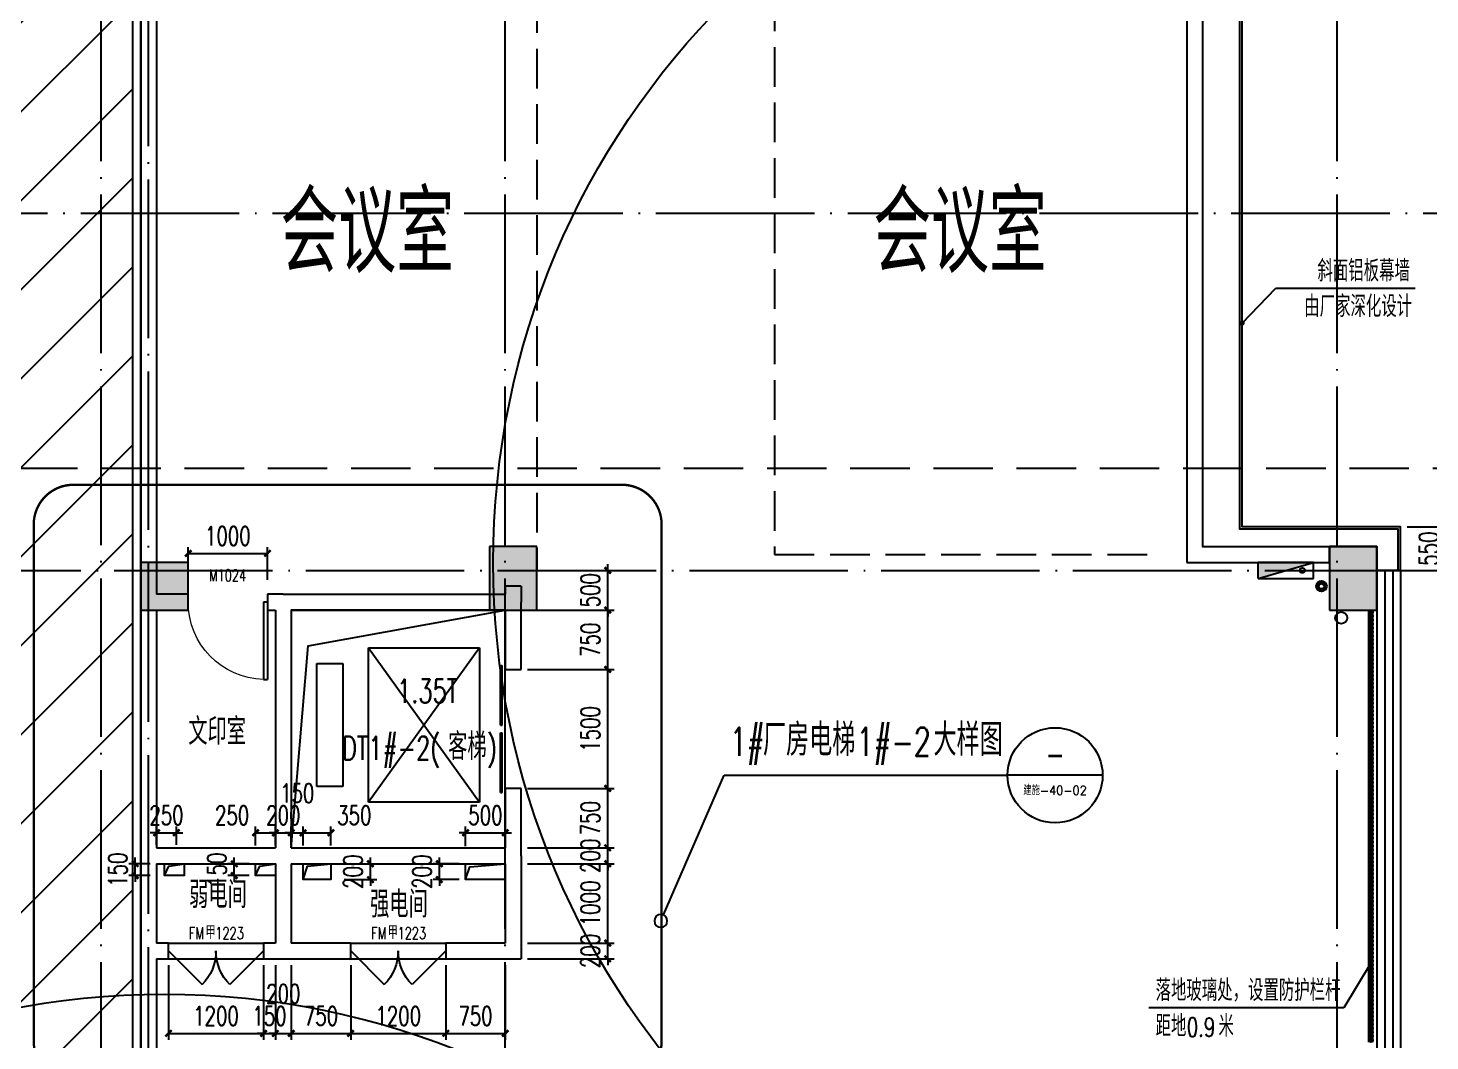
# Model space of a CAD drawing. Extents: x -1313754 to 847533, y 489853 to 941203.
# Drawn here: x -85376 to -67684, y 768285 to 781061 of the extents above; entities that cross this region are included whole.
import ezdxf
from ezdxf.enums import TextEntityAlignment as Align

# ---------------------------------------------------------------- set-up
doc = ezdxf.new("R2010")
doc.units = 0
doc.header["$LTSCALE"] = 1000
doc.header["$MEASUREMENT"] = 0
doc.linetypes.add('DASH', pattern=[0.35, 0.25, -0.1])
doc.linetypes.add('DOTE', pattern=[2.42, 2, -0.2, 0.02, -0.2])
doc.layers.get('Defpoints').update_dxf_attribs({"color": 210})
for name, color, linetype in [('A-AXIS-DOTE', 14, 'DOTE'), ('A-AXIS-DP', 126, 'Continuous'), ('A-AXIS-SYMB', 3, 'Continuous'), ('A-CURTAIN', 134, 'Continuous'), ('A-DRAIN', 142, 'Continuous'), ('A-HATCH-2', 251, 'Continuous'), ('A-HRAIL', 173, 'Continuous'), ('A-LIN-V', 9, 'Continuous'), ('A-STAIR', 150, 'Continuous'), ('A-TEXT', 61, 'Continuous'), ('A-WINDOW', 140, 'Continuous'), ('A-防火门窗', 1, 'Continuous'), ('AS-COLN', 6, 'Continuous'), ('AS-WALL', 40, 'Continuous'), ('AS-结构边线层', 200, 'Continuous'), ('CURTWALL', 4, 'Continuous'), ('DIM_ELEV', 3, 'Continuous'), ('DIM_SYMB', 3, 'Continuous'), ('PUB_HATCH', 8, 'Continuous'), ('PUB_TEXT', 7, 'Continuous'), ('SB_ZF消火栓', 10, 'Continuous'), ('WINDOW', 4, 'Continuous'), ('建-门窗编号', 7, 'Continuous')]:
    doc.layers.add(name, color=color, linetype=linetype)
doc.layers.add('A-加建区域', color=47, linetype='Continuous', plot=False)
doc.layers.add('LG-ZF消防', color=1, linetype='Continuous', lineweight=60)
doc.styles.add('_TCH_DIM', font='SIMPLEX', dxfattribs={"bigfont": 'GBCBIG'})
doc.styles.add('_TCH_DIM_T3', font='SIMPLEX', dxfattribs={"width": 0.705882, "bigfont": 'GBCBIG'})
doc.styles.add('A-STANDARD', font='SIMPLEX', dxfattribs={"bigfont": 'GBCBIG'})
doc.styles.add('A-WIN-LABEL', font='SIMPLEX', dxfattribs={"bigfont": 'GBCBIG'})
doc.styles.get("Standard").update_dxf_attribs({"font": 'gbenor.shx', "bigfont": 'gbcbig.shx'})
doc.dimstyles.new('_TCH_ARCH&&80', dxfattribs={"dimtxt": 238, "dimasz": 80, "dimexe": 80, "dimexo": 80, "dimgap": 101, "dimtad": 1, "dimdec": 0, "dimzin": 0, "dimdsep": 46, "dimtxsty": '_TCH_DIM_T3', "dimblk": 'ARCHTICK', "dimcen": 0.09, "dimclrt": 7, "dimazin": 2, "dimtfac": 1, "dimtdec": 0, "dimtix": 1, "dimtmove": 2, "dimatfit": 3, "dimfxl": 0, "dimtolj": 1, "dimtzin": 0, "dimarcsym": 0})

# ---------------------------------------------------------------- blocks, each defined once
blk = doc.blocks.new('dote')
at = {"layer": 'A-AXIS-DOTE'}
for p, q in [((141382.2, -69000), (141382.2, 36662.3)), ((151882.2, -69000), (151882.2, 36662.3)), ((136282.2, -69000), (136282.2, 36606.4)), ((136882.2, -68810), (136882.2, 36400)), ((167065, -26100), (130992.2, -26100)), ((134026.4, -30600), (158590, -30600))]:
    blk.add_line(p, q, dxfattribs=at)
at = {"layer": 'DIM_SYMB', "linetype": 'DASH', "ltscale": 3}
blk.add_lwpolyline([(85886.4, -29308.6), (162136.4, -29308.6)], dxfattribs=at)
blk = doc.blocks.new('43243')
at = {"layer": 'AS-结构边线层'}
for points in [[(-70554, 782920), (-70554, 774520), (-68354, 774520), (-68354, 741420), (-80454, 741420), (-80454, 741720), (-80554, 741720), (-80554, 741920), (-82854, 741920), (-82854, 741720), (-83154, 741720), (-83154, 741420), (-83954, 741420), (-83954, 741420), (-83954, 832020)], [(-82054, 770720), (-81840, 773270), (-79354, 773720)], [(-83654, 770370), (-83600, 770490), (-83404, 770520)], [(-82504, 770370), (-82450, 770490), (-82254, 770520)], [(-81904, 770320), (-81850, 770490), (-81554, 770520)], [(-79854, 770320), (-79800, 770480), (-79354, 770520)]]:
    blk.add_lwpolyline(points, dxfattribs=at)
for points in [[(-82054, 770720), (-79354, 770720), (-79354, 773720), (-82054, 773720)], [(-83654, 770520), (-83404, 770520), (-83404, 770370), (-83654, 770370)], [(-82504, 770520), (-82254, 770520), (-82254, 770370), (-82504, 770370)], [(-81904, 770520), (-81554, 770520), (-81554, 770320), (-81904, 770320)], [(-79854, 770520), (-79354, 770520), (-79354, 770320), (-79854, 770320)]]:
    blk.add_lwpolyline(points, close=True, dxfattribs=at)
blk = doc.blocks.new('3132')
at = {"layer": 'A-AXIS-SYMB'}
for p, q in [((-77358, 769874), (-76591, 771636)), ((-76591, 771636), (-73015, 771636)), ((-71815, 771636), (-73015, 771636))]:
    blk.add_line(p, q, dxfattribs=at)
blk.add_lwpolyline([(-77309, 769800, 1), (-77471, 769800, 1)], format="xyb", close=True, dxfattribs=at)
blk.add_circle((-72415, 771636), 600, dxfattribs=at)
at = {"layer": 'DIM_ELEV', "linetype": 'DASH', "const_width": 30}
blk.add_lwpolyline([(-84804, 775300), (-77880, 775300, -0.414214), (-77380, 774800), (-77380, 768280, -0.414214), (-77880, 767780), (-84804, 767780, -0.414214), (-85304, 768280), (-85304, 774800, -0.414214)], format="xyb", close=True, dxfattribs=at)
at = {"layer": 'PUB_TEXT', "style": '_TCH_DIM', "width": 0.705882}
for s, p in [('1#', (-76522, 771881)), ('1#-2', (-74922, 771881))]:
    blk.add_text(s, height=357, dxfattribs=at).set_placement(p)
at = {"layer": 'PUB_TEXT', "style": '_TCH_DIM'}
for s, p in [('厂房电梯', (-76102, 771881)), ('大样图', (-73950, 771881))]:
    blk.add_text(s, height=405.1, dxfattribs=at).set_placement(p)
for s, height, width, p, p2 in [('-', 365, 0.777778, (-72537, 771724), (-72294, 771724)), ('建施-40-02', 114.3, 0.947735, (-72816, 771388), (-72015, 771388))]:
    blk.add_text(s, height=height, dxfattribs=dict(at, width=width)).set_placement(p, p2, align=Align.FIT)
blk = doc.blocks.new('A$C5D961328')
at = {"layer": 'SB_ZF消火栓'}
blk.add_hatch(color=256, dxfattribs=at).paths.add_polyline_path([(0, 40), (700, 40), (700, 240)])
at = {"layer": 'A-LIN-V', "ltscale": 500}
blk.add_circle((350, 40), 10001, dxfattribs=at)
at = {"layer": 'SB_ZF消火栓'}
for p, q in [((700, 240), (0, 240)), ((0, 240), (0, 40)), ((700, 240), (0, 40)), ((700, 240), (700, 40)), ((0, 40), (700, 40))]:
    blk.add_line(p, q, dxfattribs=at)
at = {"layer": 'SB_ZF消火栓', "color": 1}
blk.add_circle((140, 140), 32.5, dxfattribs=at)
blk = doc.blocks.new('43242343')
at = {"layer": 'LG-ZF消防', "linetype": 'Continuous'}
blk.add_circle((-69054, 774020), 50, dxfattribs=at)
blk = doc.blocks.new('234243242332')
at = {"layer": 'LG-ZF消防', "linetype": 'Continuous'}
blk.add_blockref('43242343', (0, 0), dxfattribs=at)
at = {"layer": 'SB_ZF消火栓', "rotation": 180}
blk.add_blockref('A$C5D961328', (-69154, 774360), dxfattribs=at)
at = {"layer": 'SB_ZF消火栓', "xscale": -1, "rotation": 270}
blk.add_blockref('A$C5D961328', (-83694, 758520), dxfattribs=at)
blk = doc.blocks.new('3213121')
at = {"layer": 'A-DRAIN', "color": 3}
blk.add_circle((371196, 773622), 75, dxfattribs=at)
blk = doc.blocks.new('w4324323333')
at = {"layer": 'AS-COLN'}
for p, q in [((-78954, 774520), (-79554, 774520)), ((-79554, 774520), (-79554, 773720)), ((-78954, 773720), (-78954, 774520)), ((-68354, 774520), (-68954, 774520)), ((-68954, 774520), (-68954, 773720)), ((-68354, 773720), (-68354, 774520)), ((-83354, 774320), (-83954, 774320)), ((-83954, 774320), (-83954, 773720)), ((-83354, 773720), (-83354, 774320)), ((-83954, 773720), (-83354, 773720)), ((-79554, 773720), (-78954, 773720)), ((-68954, 773720), (-68354, 773720))]:
    blk.add_line(p, q, dxfattribs=at)
blk = doc.blocks.new('_ArchTick')
at = {"color": 0, "linetype": 'ByBlock', "const_width": 0.4}
blk.add_lwpolyline([(-0.5, -0.5), (0.5, 0.5)], dxfattribs=at)
blk = doc.blocks.new('*D225')
at = {"layer": 'A-AXIS-DP', "color": 0, "lineweight": -2}
for p, q in [((-83754, 770760), (-83754, 770992)), ((-83504, 770760), (-83504, 770992)), ((-83754, 770912), (-83834, 770912)), ((-83754, 770912), (-83504, 770912)), ((-83504, 770912), (-83424, 770912))]:
    blk.add_line(p, q, dxfattribs=at)
at = {"layer": 'Defpoints', "color": 0}
for p in [(-83504, 770912), (-83754, 770680), (-83504, 770680)]:
    blk.add_point(p, dxfattribs=at)
at = {"layer": 'A-AXIS-DP', "color": 0, "lineweight": -2, "xscale": 80, "yscale": 80, "zscale": 80}
blk.add_blockref('_ArchTick', (-83754, 770912), dxfattribs=at)
at = {"layer": 'A-AXIS-DP', "color": 0, "lineweight": -2, "xscale": 80, "yscale": 80, "zscale": 80, "rotation": 180}
blk.add_blockref('_ArchTick', (-83504, 770912), dxfattribs=at)
at = {"layer": 'A-AXIS-DP', "color": 7, "insert": (-83629, 771132), "char_height": 238, "attachment_point": 5, "style": '_TCH_DIM_T3'}
blk.add_mtext('\\A1;250', dxfattribs=at)
blk = doc.blocks.new('*D226')
at = {"layer": 'A-AXIS-DP', "color": 0, "lineweight": -2}
for p, q in [((-83834, 770520), (-84103, 770520)), ((-84023, 770520), (-84023, 770600)), ((-84023, 770370), (-84023, 770520)), ((-83834, 770370), (-84103, 770370)), ((-84023, 770370), (-84023, 770290))]:
    blk.add_line(p, q, dxfattribs=at)
at = {"layer": 'Defpoints', "color": 0}
for p in [(-84023, 770520), (-83754, 770520), (-83754, 770370)]:
    blk.add_point(p, dxfattribs=at)
at = {"layer": 'A-AXIS-DP', "color": 0, "lineweight": -2, "xscale": 80, "yscale": 80, "zscale": 80}
for p, rotation in [((-84023, 770520), 270), ((-84023, 770370), 90)]:
    blk.add_blockref('_ArchTick', p, dxfattribs=dict(at, rotation=rotation))
at = {"layer": 'A-AXIS-DP', "color": 7, "insert": (-84243, 770445), "char_height": 238, "attachment_point": 5, "rotation": 90, "style": '_TCH_DIM_T3'}
blk.add_mtext('\\A1;150', dxfattribs=at)
blk = doc.blocks.new('*D227')
at = {"layer": 'A-AXIS-DP', "color": 0, "lineweight": -2}
for p, q in [((-82584, 770520), (-82853, 770520)), ((-82773, 770520), (-82773, 770600)), ((-82773, 770370), (-82773, 770520)), ((-82584, 770370), (-82853, 770370)), ((-82773, 770370), (-82773, 770290))]:
    blk.add_line(p, q, dxfattribs=at)
at = {"layer": 'Defpoints', "color": 0}
for p in [(-82773, 770520), (-82504, 770520), (-82504, 770370)]:
    blk.add_point(p, dxfattribs=at)
at = {"layer": 'A-AXIS-DP', "color": 0, "lineweight": -2, "xscale": 80, "yscale": 80, "zscale": 80}
for p, rotation in [((-82773, 770520), 270), ((-82773, 770370), 90)]:
    blk.add_blockref('_ArchTick', p, dxfattribs=dict(at, rotation=rotation))
at = {"layer": 'A-AXIS-DP', "color": 7, "insert": (-82993, 770445), "char_height": 238, "attachment_point": 5, "rotation": 90, "style": '_TCH_DIM_T3'}
blk.add_mtext('\\A1;150', dxfattribs=at)
blk = doc.blocks.new('*D228')
at = {"layer": 'A-AXIS-DP', "color": 0, "lineweight": -2}
for p, q in [((-82504, 770750), (-82504, 770990)), ((-82254, 770750), (-82254, 770990)), ((-82504, 770910), (-82254, 770910))]:
    blk.add_line(p, q, dxfattribs=at)
at = {"layer": 'Defpoints', "color": 0}
for p in [(-82254, 770910), (-82504, 770670), (-82254, 770670)]:
    blk.add_point(p, dxfattribs=at)
at = {"layer": 'A-AXIS-DP', "color": 0, "lineweight": -2, "xscale": 80, "yscale": 80, "zscale": 80, "rotation": 180}
blk.add_blockref('_ArchTick', (-82504, 770910), dxfattribs=at)
at = {"layer": 'A-AXIS-DP', "color": 0, "lineweight": -2, "xscale": 80, "yscale": 80, "zscale": 80}
blk.add_blockref('_ArchTick', (-82254, 770910), dxfattribs=at)
at = {"layer": 'A-AXIS-DP', "color": 7, "insert": (-82800, 771130), "char_height": 238, "attachment_point": 5, "style": '_TCH_DIM_T3'}
blk.add_mtext('\\A1;250', dxfattribs=at)
blk = doc.blocks.new('*D229')
at = {"layer": 'A-AXIS-DP', "color": 0, "lineweight": -2}
for p, q in [((-82254, 770750), (-82254, 770990)), ((-82054, 770750), (-82054, 770990)), ((-82254, 770910), (-82334, 770910)), ((-82254, 770910), (-82054, 770910)), ((-82054, 770910), (-81974, 770910))]:
    blk.add_line(p, q, dxfattribs=at)
at = {"layer": 'Defpoints', "color": 0}
for p in [(-82054, 770910), (-82254, 770670), (-82054, 770670)]:
    blk.add_point(p, dxfattribs=at)
at = {"layer": 'A-AXIS-DP', "color": 0, "lineweight": -2, "xscale": 80, "yscale": 80, "zscale": 80}
blk.add_blockref('_ArchTick', (-82254, 770910), dxfattribs=at)
at = {"layer": 'A-AXIS-DP', "color": 0, "lineweight": -2, "xscale": 80, "yscale": 80, "zscale": 80, "rotation": 180}
blk.add_blockref('_ArchTick', (-82054, 770910), dxfattribs=at)
at = {"layer": 'A-AXIS-DP', "color": 7, "insert": (-82154, 771130), "char_height": 238, "attachment_point": 5, "style": '_TCH_DIM_T3'}
blk.add_mtext('\\A1;200', dxfattribs=at)
blk = doc.blocks.new('*D230')
at = {"layer": 'A-AXIS-DP', "color": 0, "lineweight": -2}
for p, q in [((-82054, 770750), (-82054, 770990)), ((-81904, 770750), (-81904, 770990)), ((-82054, 770910), (-82134, 770910)), ((-82054, 770910), (-81904, 770910)), ((-81904, 770910), (-81824, 770910))]:
    blk.add_line(p, q, dxfattribs=at)
at = {"layer": 'Defpoints', "color": 0}
for p in [(-81904, 770910), (-82054, 770670), (-81904, 770670)]:
    blk.add_point(p, dxfattribs=at)
at = {"layer": 'A-AXIS-DP', "color": 0, "lineweight": -2, "xscale": 80, "yscale": 80, "zscale": 80}
blk.add_blockref('_ArchTick', (-82054, 770910), dxfattribs=at)
at = {"layer": 'A-AXIS-DP', "color": 0, "lineweight": -2, "xscale": 80, "yscale": 80, "zscale": 80, "rotation": 180}
blk.add_blockref('_ArchTick', (-81904, 770910), dxfattribs=at)
at = {"layer": 'A-AXIS-DP', "color": 7, "insert": (-81979, 771410), "char_height": 238, "attachment_point": 5, "style": '_TCH_DIM_T3'}
blk.add_mtext('\\A1;150', dxfattribs=at)
blk = doc.blocks.new('*D231')
at = {"layer": 'A-AXIS-DP', "color": 0, "lineweight": -2}
for p, q in [((-81904, 770750), (-81904, 770990)), ((-81554, 770750), (-81554, 770990)), ((-81904, 770910), (-81554, 770910))]:
    blk.add_line(p, q, dxfattribs=at)
at = {"layer": 'Defpoints', "color": 0}
for p in [(-81554, 770910), (-81904, 770670), (-81554, 770670)]:
    blk.add_point(p, dxfattribs=at)
at = {"layer": 'A-AXIS-DP', "color": 0, "lineweight": -2, "xscale": 80, "yscale": 80, "zscale": 80, "rotation": 180}
blk.add_blockref('_ArchTick', (-81904, 770910), dxfattribs=at)
at = {"layer": 'A-AXIS-DP', "color": 0, "lineweight": -2, "xscale": 80, "yscale": 80, "zscale": 80}
blk.add_blockref('_ArchTick', (-81554, 770910), dxfattribs=at)
at = {"layer": 'A-AXIS-DP', "color": 7, "insert": (-81258, 771130), "char_height": 238, "attachment_point": 5, "style": '_TCH_DIM_T3'}
blk.add_mtext('\\A1;350', dxfattribs=at)
blk = doc.blocks.new('*D232')
at = {"layer": 'A-AXIS-DP', "color": 0, "lineweight": -2}
for p, q in [((-81386, 770520), (-80975, 770520)), ((-81055, 770520), (-81055, 770600)), ((-81055, 770320), (-81055, 770520)), ((-81386, 770320), (-80975, 770320)), ((-81055, 770320), (-81055, 770240))]:
    blk.add_line(p, q, dxfattribs=at)
at = {"layer": 'Defpoints', "color": 0}
for p in [(-81466, 770520), (-81055, 770520), (-81466, 770320)]:
    blk.add_point(p, dxfattribs=at)
at = {"layer": 'A-AXIS-DP', "color": 0, "lineweight": -2, "xscale": 80, "yscale": 80, "zscale": 80}
for p, rotation in [((-81055, 770520), 270), ((-81055, 770320), 90)]:
    blk.add_blockref('_ArchTick', p, dxfattribs=dict(at, rotation=rotation))
at = {"layer": 'A-AXIS-DP', "color": 7, "insert": (-81275, 770420), "char_height": 238, "attachment_point": 5, "rotation": 90, "style": '_TCH_DIM_T3'}
blk.add_mtext('\\A1;200', dxfattribs=at)
blk = doc.blocks.new('*D233')
at = {"layer": 'A-AXIS-DP', "color": 0, "lineweight": -2}
for p, q in [((-79934, 770520), (-80265, 770520)), ((-80185, 770520), (-80185, 770600)), ((-80185, 770320), (-80185, 770520)), ((-79934, 770320), (-80265, 770320)), ((-80185, 770320), (-80185, 770240))]:
    blk.add_line(p, q, dxfattribs=at)
at = {"layer": 'Defpoints', "color": 0}
for p in [(-80185, 770520), (-79854, 770520), (-79854, 770320)]:
    blk.add_point(p, dxfattribs=at)
at = {"layer": 'A-AXIS-DP', "color": 0, "lineweight": -2, "xscale": 80, "yscale": 80, "zscale": 80}
for p, rotation in [((-80185, 770520), 270), ((-80185, 770320), 90)]:
    blk.add_blockref('_ArchTick', p, dxfattribs=dict(at, rotation=rotation))
at = {"layer": 'A-AXIS-DP', "color": 7, "insert": (-80405, 770420), "char_height": 238, "attachment_point": 5, "rotation": 90, "style": '_TCH_DIM_T3'}
blk.add_mtext('\\A1;200', dxfattribs=at)
blk = doc.blocks.new('*D234')
at = {"layer": 'A-AXIS-DP', "color": 0, "lineweight": -2}
for p, q in [((-79854, 770740), (-79854, 770992)), ((-79354, 770740), (-79354, 770992)), ((-79854, 770912), (-79934, 770912)), ((-79854, 770912), (-79354, 770912)), ((-79354, 770912), (-79274, 770912))]:
    blk.add_line(p, q, dxfattribs=at)
at = {"layer": 'Defpoints', "color": 0}
for p in [(-79354, 770912), (-79854, 770660), (-79354, 770660)]:
    blk.add_point(p, dxfattribs=at)
at = {"layer": 'A-AXIS-DP', "color": 0, "lineweight": -2, "xscale": 80, "yscale": 80, "zscale": 80}
blk.add_blockref('_ArchTick', (-79854, 770912), dxfattribs=at)
at = {"layer": 'A-AXIS-DP', "color": 0, "lineweight": -2, "xscale": 80, "yscale": 80, "zscale": 80, "rotation": 180}
blk.add_blockref('_ArchTick', (-79354, 770912), dxfattribs=at)
at = {"layer": 'A-AXIS-DP', "color": 7, "insert": (-79604, 771132), "char_height": 238, "attachment_point": 5, "style": '_TCH_DIM_T3'}
blk.add_mtext('\\A1;500', dxfattribs=at)
blk = doc.blocks.new('*D454')
at = {"layer": 'A-AXIS-DP', "color": 0, "lineweight": -2}
for p, q in [((-83354, 774100), (-83354, 774515)), ((-83354, 774435), (-82354, 774435)), ((-82354, 774100), (-82354, 774515))]:
    blk.add_line(p, q, dxfattribs=at)
at = {"layer": 'Defpoints', "color": 0}
for p in [(-82354, 774435), (-83354, 774020), (-82354, 774020)]:
    blk.add_point(p, dxfattribs=at)
at = {"layer": 'A-AXIS-DP', "color": 0, "lineweight": -2, "xscale": 80, "yscale": 80, "zscale": 80, "rotation": 180}
blk.add_blockref('_ArchTick', (-83354, 774435), dxfattribs=at)
at = {"layer": 'A-AXIS-DP', "color": 0, "lineweight": -2, "xscale": 80, "yscale": 80, "zscale": 80}
blk.add_blockref('_ArchTick', (-82354, 774435), dxfattribs=at)
at = {"layer": 'A-AXIS-DP', "color": 7, "insert": (-82854, 774655), "char_height": 238, "attachment_point": 5, "style": '_TCH_DIM_T3'}
blk.add_mtext('\\A1;1000', dxfattribs=at)
blk = doc.blocks.new('*D482')
at = {"layer": 'A-AXIS-DP', "color": 0, "lineweight": -2}
for p, q in [((-67974, 774770), (-67400, 774770)), ((-67480, 774770), (-67480, 774850)), ((-67480, 774220), (-67480, 774770)), ((-67974, 774220), (-67400, 774220)), ((-67480, 774220), (-67480, 774140))]:
    blk.add_line(p, q, dxfattribs=at)
at = {"layer": 'Defpoints', "color": 0}
for p in [(-68054, 774770), (-67480, 774770), (-68054, 774220)]:
    blk.add_point(p, dxfattribs=at)
at = {"layer": 'A-AXIS-DP', "color": 0, "lineweight": -2, "xscale": 80, "yscale": 80, "zscale": 80}
for p, rotation in [((-67480, 774770), 270), ((-67480, 774220), 90)]:
    blk.add_blockref('_ArchTick', p, dxfattribs=dict(at, rotation=rotation))
at = {"layer": 'A-AXIS-DP', "color": 7, "insert": (-67700, 774495), "char_height": 238, "attachment_point": 5, "rotation": 90, "style": '_TCH_DIM_T3'}
blk.add_mtext('\\A1;550', dxfattribs=at)
blk = doc.blocks.new('*D839')
at = {"layer": 'A-AXIS-DP', "color": 0, "lineweight": -2}
for p, q in [((-83604, 769240), (-83604, 768300)), ((-82404, 769240), (-82404, 768300)), ((-83604, 768380), (-82404, 768380))]:
    blk.add_line(p, q, dxfattribs=at)
at = {"layer": 'Defpoints', "color": 0}
for p in [(-83604, 769320), (-82404, 769320), (-82404, 768380)]:
    blk.add_point(p, dxfattribs=at)
at = {"layer": 'A-AXIS-DP', "color": 0, "lineweight": -2, "xscale": 80, "yscale": 80, "zscale": 80, "rotation": 180}
blk.add_blockref('_ArchTick', (-83604, 768380), dxfattribs=at)
at = {"layer": 'A-AXIS-DP', "color": 0, "lineweight": -2, "xscale": 80, "yscale": 80, "zscale": 80}
blk.add_blockref('_ArchTick', (-82404, 768380), dxfattribs=at)
at = {"layer": 'A-AXIS-DP', "color": 7, "insert": (-83004, 768600), "char_height": 238, "attachment_point": 5, "style": '_TCH_DIM_T3'}
blk.add_mtext('\\A1;1200', dxfattribs=at)
blk = doc.blocks.new('*D840')
at = {"layer": 'A-AXIS-DP', "color": 0, "lineweight": -2}
for p, q in [((-82404, 769240), (-82404, 768300)), ((-82254, 769240), (-82254, 768300)), ((-82404, 768380), (-82484, 768380)), ((-82404, 768380), (-82254, 768380)), ((-82254, 768380), (-82174, 768380))]:
    blk.add_line(p, q, dxfattribs=at)
at = {"layer": 'Defpoints', "color": 0}
for p in [(-82404, 769320), (-82254, 769320), (-82254, 768380)]:
    blk.add_point(p, dxfattribs=at)
at = {"layer": 'A-AXIS-DP', "color": 0, "lineweight": -2, "xscale": 80, "yscale": 80, "zscale": 80}
blk.add_blockref('_ArchTick', (-82404, 768380), dxfattribs=at)
at = {"layer": 'A-AXIS-DP', "color": 0, "lineweight": -2, "xscale": 80, "yscale": 80, "zscale": 80, "rotation": 180}
blk.add_blockref('_ArchTick', (-82254, 768380), dxfattribs=at)
at = {"layer": 'A-AXIS-DP', "color": 7, "insert": (-82329, 768600), "char_height": 238, "attachment_point": 5, "style": '_TCH_DIM_T3'}
blk.add_mtext('\\A1;150', dxfattribs=at)
blk = doc.blocks.new('*D841')
at = {"layer": 'A-AXIS-DP', "color": 0, "lineweight": -2}
for p, q in [((-82254, 769240), (-82254, 768300)), ((-82054, 769240), (-82054, 768300)), ((-82254, 768380), (-82334, 768380)), ((-82254, 768380), (-82054, 768380)), ((-82054, 768380), (-81974, 768380))]:
    blk.add_line(p, q, dxfattribs=at)
at = {"layer": 'Defpoints', "color": 0}
for p in [(-82254, 769320), (-82054, 769320), (-82054, 768380)]:
    blk.add_point(p, dxfattribs=at)
at = {"layer": 'A-AXIS-DP', "color": 0, "lineweight": -2, "xscale": 80, "yscale": 80, "zscale": 80}
blk.add_blockref('_ArchTick', (-82254, 768380), dxfattribs=at)
at = {"layer": 'A-AXIS-DP', "color": 0, "lineweight": -2, "xscale": 80, "yscale": 80, "zscale": 80, "rotation": 180}
blk.add_blockref('_ArchTick', (-82054, 768380), dxfattribs=at)
at = {"layer": 'A-AXIS-DP', "color": 7, "insert": (-82154, 768880), "char_height": 238, "attachment_point": 5, "style": '_TCH_DIM_T3'}
blk.add_mtext('\\A1;200', dxfattribs=at)
blk = doc.blocks.new('*D842')
at = {"layer": 'A-AXIS-DP', "color": 0, "lineweight": -2}
for p, q in [((-82054, 769240), (-82054, 768300)), ((-81304, 769240), (-81304, 768300)), ((-82054, 768380), (-81304, 768380))]:
    blk.add_line(p, q, dxfattribs=at)
at = {"layer": 'Defpoints', "color": 0}
for p in [(-82054, 769320), (-81304, 769320), (-81304, 768380)]:
    blk.add_point(p, dxfattribs=at)
at = {"layer": 'A-AXIS-DP', "color": 0, "lineweight": -2, "xscale": 80, "yscale": 80, "zscale": 80, "rotation": 180}
blk.add_blockref('_ArchTick', (-82054, 768380), dxfattribs=at)
at = {"layer": 'A-AXIS-DP', "color": 0, "lineweight": -2, "xscale": 80, "yscale": 80, "zscale": 80}
blk.add_blockref('_ArchTick', (-81304, 768380), dxfattribs=at)
at = {"layer": 'A-AXIS-DP', "color": 7, "insert": (-81679, 768600), "char_height": 238, "attachment_point": 5, "style": '_TCH_DIM_T3'}
blk.add_mtext('\\A1;750', dxfattribs=at)
blk = doc.blocks.new('*D843')
at = {"layer": 'A-AXIS-DP', "color": 0, "lineweight": -2}
for p, q in [((-81304, 769240), (-81304, 768300)), ((-80104, 769240), (-80104, 768300)), ((-81304, 768380), (-80104, 768380))]:
    blk.add_line(p, q, dxfattribs=at)
at = {"layer": 'Defpoints', "color": 0}
for p in [(-81304, 769320), (-80104, 769320), (-80104, 768380)]:
    blk.add_point(p, dxfattribs=at)
at = {"layer": 'A-AXIS-DP', "color": 0, "lineweight": -2, "xscale": 80, "yscale": 80, "zscale": 80, "rotation": 180}
blk.add_blockref('_ArchTick', (-81304, 768380), dxfattribs=at)
at = {"layer": 'A-AXIS-DP', "color": 0, "lineweight": -2, "xscale": 80, "yscale": 80, "zscale": 80}
blk.add_blockref('_ArchTick', (-80104, 768380), dxfattribs=at)
at = {"layer": 'A-AXIS-DP', "color": 7, "insert": (-80704, 768600), "char_height": 238, "attachment_point": 5, "style": '_TCH_DIM_T3'}
blk.add_mtext('\\A1;1200', dxfattribs=at)
blk = doc.blocks.new('*D844')
at = {"layer": 'A-AXIS-DP', "color": 0, "lineweight": -2}
for p, q in [((-80104, 769240), (-80104, 768300)), ((-79354, 769240), (-79354, 768300)), ((-80104, 768380), (-79354, 768380))]:
    blk.add_line(p, q, dxfattribs=at)
at = {"layer": 'Defpoints', "color": 0}
for p in [(-80104, 769320), (-79354, 769320), (-79354, 768380)]:
    blk.add_point(p, dxfattribs=at)
at = {"layer": 'A-AXIS-DP', "color": 0, "lineweight": -2, "xscale": 80, "yscale": 80, "zscale": 80, "rotation": 180}
blk.add_blockref('_ArchTick', (-80104, 768380), dxfattribs=at)
at = {"layer": 'A-AXIS-DP', "color": 0, "lineweight": -2, "xscale": 80, "yscale": 80, "zscale": 80}
blk.add_blockref('_ArchTick', (-79354, 768380), dxfattribs=at)
at = {"layer": 'A-AXIS-DP', "color": 7, "insert": (-79729, 768600), "char_height": 238, "attachment_point": 5, "style": '_TCH_DIM_T3'}
blk.add_mtext('\\A1;750', dxfattribs=at)
blk = doc.blocks.new('*D845')
at = {"layer": 'A-AXIS-DP', "color": 0, "lineweight": -2}
for p, q in [((-79074, 774220), (-77980, 774220)), ((-78060, 774220), (-78060, 774300)), ((-78060, 773720), (-78060, 774220)), ((-79074, 773720), (-77980, 773720)), ((-78060, 773720), (-78060, 773640))]:
    blk.add_line(p, q, dxfattribs=at)
at = {"layer": 'Defpoints', "color": 0}
for p in [(-79154, 774220), (-78060, 774220), (-79154, 773720)]:
    blk.add_point(p, dxfattribs=at)
at = {"layer": 'A-AXIS-DP', "color": 0, "lineweight": -2, "xscale": 80, "yscale": 80, "zscale": 80}
for p, rotation in [((-78060, 774220), 270), ((-78060, 773720), 90)]:
    blk.add_blockref('_ArchTick', p, dxfattribs=dict(at, rotation=rotation))
at = {"layer": 'A-AXIS-DP', "color": 7, "insert": (-78280, 773970), "char_height": 238, "attachment_point": 5, "rotation": 90, "style": '_TCH_DIM_T3'}
blk.add_mtext('\\A1;500', dxfattribs=at)
blk = doc.blocks.new('*D846')
at = {"layer": 'A-AXIS-DP', "color": 0, "lineweight": -2}
for p, q in [((-79074, 773720), (-77980, 773720)), ((-78060, 772970), (-78060, 773720)), ((-79074, 772970), (-77980, 772970))]:
    blk.add_line(p, q, dxfattribs=at)
at = {"layer": 'Defpoints', "color": 0}
for p in [(-79154, 773720), (-78060, 773720), (-79154, 772970)]:
    blk.add_point(p, dxfattribs=at)
at = {"layer": 'A-AXIS-DP', "color": 0, "lineweight": -2, "xscale": 80, "yscale": 80, "zscale": 80}
for p, rotation in [((-78060, 773720), 90), ((-78060, 772970), 270)]:
    blk.add_blockref('_ArchTick', p, dxfattribs=dict(at, rotation=rotation))
at = {"layer": 'A-AXIS-DP', "color": 7, "insert": (-78280, 773345), "char_height": 238, "attachment_point": 5, "rotation": 90, "style": '_TCH_DIM_T3'}
blk.add_mtext('\\A1;750', dxfattribs=at)
blk = doc.blocks.new('*D847')
at = {"layer": 'A-AXIS-DP', "color": 0, "lineweight": -2}
for p, q in [((-79074, 772970), (-77980, 772970)), ((-78060, 771470), (-78060, 772970)), ((-79074, 771470), (-77980, 771470))]:
    blk.add_line(p, q, dxfattribs=at)
at = {"layer": 'Defpoints', "color": 0}
for p in [(-79154, 772970), (-78060, 772970), (-79154, 771470)]:
    blk.add_point(p, dxfattribs=at)
at = {"layer": 'A-AXIS-DP', "color": 0, "lineweight": -2, "xscale": 80, "yscale": 80, "zscale": 80}
for p, rotation in [((-78060, 772970), 90), ((-78060, 771470), 270)]:
    blk.add_blockref('_ArchTick', p, dxfattribs=dict(at, rotation=rotation))
at = {"layer": 'A-AXIS-DP', "color": 7, "insert": (-78280, 772220), "char_height": 238, "attachment_point": 5, "rotation": 90, "style": '_TCH_DIM_T3'}
blk.add_mtext('\\A1;1500', dxfattribs=at)
blk = doc.blocks.new('*D848')
at = {"layer": 'A-AXIS-DP', "color": 0, "lineweight": -2}
for p, q in [((-79074, 771470), (-77980, 771470)), ((-78060, 770720), (-78060, 771470)), ((-79074, 770720), (-77980, 770720))]:
    blk.add_line(p, q, dxfattribs=at)
at = {"layer": 'Defpoints', "color": 0}
for p in [(-79154, 771470), (-78060, 771470), (-79154, 770720)]:
    blk.add_point(p, dxfattribs=at)
at = {"layer": 'A-AXIS-DP', "color": 0, "lineweight": -2, "xscale": 80, "yscale": 80, "zscale": 80}
for p, rotation in [((-78060, 771470), 90), ((-78060, 770720), 270)]:
    blk.add_blockref('_ArchTick', p, dxfattribs=dict(at, rotation=rotation))
at = {"layer": 'A-AXIS-DP', "color": 7, "insert": (-78280, 771095), "char_height": 238, "attachment_point": 5, "rotation": 90, "style": '_TCH_DIM_T3'}
blk.add_mtext('\\A1;750', dxfattribs=at)
blk = doc.blocks.new('*D849')
at = {"layer": 'A-AXIS-DP', "color": 0, "lineweight": -2}
for p, q in [((-79074, 770720), (-77980, 770720)), ((-78060, 770720), (-78060, 770800)), ((-78060, 770520), (-78060, 770720)), ((-79074, 770520), (-77980, 770520)), ((-78060, 770520), (-78060, 770440))]:
    blk.add_line(p, q, dxfattribs=at)
at = {"layer": 'Defpoints', "color": 0}
for p in [(-79154, 770720), (-78060, 770720), (-79154, 770520)]:
    blk.add_point(p, dxfattribs=at)
at = {"layer": 'A-AXIS-DP', "color": 0, "lineweight": -2, "xscale": 80, "yscale": 80, "zscale": 80}
for p, rotation in [((-78060, 770720), 270), ((-78060, 770520), 90)]:
    blk.add_blockref('_ArchTick', p, dxfattribs=dict(at, rotation=rotation))
at = {"layer": 'A-AXIS-DP', "color": 7, "insert": (-78280, 770620), "char_height": 238, "attachment_point": 5, "rotation": 90, "style": '_TCH_DIM_T3'}
blk.add_mtext('\\A1;200', dxfattribs=at)
blk = doc.blocks.new('*D850')
at = {"layer": 'A-AXIS-DP', "color": 0, "lineweight": -2}
for p, q in [((-79074, 770520), (-77980, 770520)), ((-78060, 769520), (-78060, 770520)), ((-79074, 769520), (-77980, 769520))]:
    blk.add_line(p, q, dxfattribs=at)
at = {"layer": 'Defpoints', "color": 0}
for p in [(-79154, 770520), (-78060, 770520), (-79154, 769520)]:
    blk.add_point(p, dxfattribs=at)
at = {"layer": 'A-AXIS-DP', "color": 0, "lineweight": -2, "xscale": 80, "yscale": 80, "zscale": 80}
for p, rotation in [((-78060, 770520), 90), ((-78060, 769520), 270)]:
    blk.add_blockref('_ArchTick', p, dxfattribs=dict(at, rotation=rotation))
at = {"layer": 'A-AXIS-DP', "color": 7, "insert": (-78280, 770020), "char_height": 238, "attachment_point": 5, "rotation": 90, "style": '_TCH_DIM_T3'}
blk.add_mtext('\\A1;1000', dxfattribs=at)
blk = doc.blocks.new('*D851')
at = {"layer": 'A-AXIS-DP', "color": 0, "lineweight": -2}
for p, q in [((-78060, 769520), (-78060, 769600)), ((-79074, 769520), (-77980, 769520)), ((-78060, 769320), (-78060, 769520)), ((-79074, 769320), (-77980, 769320)), ((-78060, 769320), (-78060, 769240))]:
    blk.add_line(p, q, dxfattribs=at)
at = {"layer": 'Defpoints', "color": 0}
for p in [(-79154, 769520), (-78060, 769520), (-79154, 769320)]:
    blk.add_point(p, dxfattribs=at)
at = {"layer": 'A-AXIS-DP', "color": 0, "lineweight": -2, "xscale": 80, "yscale": 80, "zscale": 80}
for p, rotation in [((-78060, 769520), 270), ((-78060, 769320), 90)]:
    blk.add_blockref('_ArchTick', p, dxfattribs=dict(at, rotation=rotation))
at = {"layer": 'A-AXIS-DP', "color": 7, "insert": (-78280, 769420), "char_height": 238, "attachment_point": 5, "rotation": 90, "style": '_TCH_DIM_T3'}
blk.add_mtext('\\A1;200', dxfattribs=at)
blk = doc.blocks.new('$DorLib2D$00000116')
at = {"color": 0}
for p, q in [((-0.5, 0), (-0.146, 0.354)), ((0.5, 0), (0.146, 0.354))]:
    blk.add_line(p, q, dxfattribs=at)
for centre, start, end in [((-0.5, 0), 0, 45), ((0.5, 0), 135, 180)]:
    blk.add_arc(centre, 0.5, start, end, dxfattribs=at)
blk = doc.blocks.new('$DorLib2D$00000001')
for p, q in [((0.45, 0.975), (0.5, 0.975)), ((0.45, 0), (0.45, 0.975)), ((0.5, 0), (0.5, 0.975)), ((0.5, 0), (0.45, 0))]:
    blk.add_line(p, q)
at = {"lineweight": 13}
blk.add_arc((0.475, 0), 0.975, 91.4693, 180, dxfattribs=at)
blk = doc.blocks.new('$DORLIB2D$00000127')
at = {"color": 0}
for points in [[(-0.533, 0.795), (-0.533, 0.69)], [(-0.033, 0.795), (-0.533, 0.795)], [(-0.033, 0.795), (-0.033, 0.69)], [(0.533, 0.795), (0.033, 0.795)], [(0.033, 0.795), (0.033, 0.69)], [(0.533, 0.795), (0.533, 0.69)], [(-0.033, 0.69), (-0.533, 0.69)], [(0.533, 0.69), (0.033, 0.69)], [(0.5, 0.5), (-0.5, 0.5)]]:
    blk.add_lwpolyline(points, dxfattribs=at)
blk = doc.blocks.new('99平面图例外参$0$$LinePat$圆环')
for points in [[(0, 150), (300, 150)], [(0, 0), (300, 0)], [(0, -150), (300, -150)]]:
    blk.add_lwpolyline(points)
at = {"color": 0}
blk.add_circle((150, 0), 150, dxfattribs=at)

msp = doc.modelspace()

# ---------------------------------------------------------------- hatches: boundary and pattern name
at = {"layer": 'A-HATCH-2'}
h = msp.add_hatch(dxfattribs=at)
h.set_pattern_fill('ANSI31', color=256, scale=500)
h.set_pattern_definition([(45, (0, 0), (-561.266, 561.266), [])])
h.paths.add_polyline_path([(-84054.2, 832520), (-91980, 832520), (-91980, 741120), (-84054.2, 741120)])
at = {"layer": 'PUB_HATCH'}
for points in [[(-79554.2, 773720), (-78954.2, 773720), (-78954.2, 774520), (-79554.2, 774520)], [(-68954.2, 773720), (-68354.2, 773720), (-68354.2, 774520), (-68954.2, 774520)], [(-83954.2, 773720), (-83354.2, 773720), (-83354.2, 774320), (-83954.2, 774320)]]:
    msp.add_hatch(color=256, dxfattribs=at).paths.add_polyline_path(points)

# ---------------------------------------------------------------- linework, layer by layer
at = {"layer": 'A-AXIS-SYMB'}
for p, q in [((-70054.2, 777340), (-69630, 777780)), ((-69630, 777780), (-67870, 777780)), ((-68439.4, 769252.5), (-68772.3, 768704)), ((-68772.3, 768704), (-71230.8, 768704))]:
    msp.add_line(p, q, dxfattribs=at)
at = {"layer": 'A-AXIS-SYMB', "const_width": 32}
for points in [[(-70065.3, 777328.5, 1), (-70043.1, 777351.5, 1)], [(-68431, 769266.1, 1), (-68447.7, 769238.8, 1)]]:
    msp.add_lwpolyline(points, format="xyb", close=True, dxfattribs=at)
at = {"layer": 'A-CURTAIN'}
for points in [[(-68084.2, 774220), (-68084.2, 774740), (-70084.2, 774740), (-70084.2, 782700), (-68084.2, 782700), (-68084.2, 783220)], [(-68054.2, 774220), (-68054.2, 774770), (-70054.2, 774770), (-70054.2, 782670), (-68054.2, 782670), (-68054.2, 783220)]]:
    msp.add_lwpolyline(points, dxfattribs=at)
at = {"layer": 'A-HATCH-2'}
msp.add_lwpolyline([(-84054.2, 832520), (-91980, 832520), (-91980, 741120), (-84054.2, 741120)], close=True, dxfattribs=at)
at = {"layer": 'A-STAIR'}
for p, q in [((-81079.2, 773245), (-79679.2, 773245)), ((-81079.2, 771295), (-81079.2, 773245)), ((-81079.2, 773245), (-79679.2, 771295)), ((-79679.2, 773245), (-81079.2, 771295)), ((-79679.2, 773245), (-79679.2, 771295)), ((-81729.2, 773045), (-81404.2, 773045)), ((-81729.2, 771495), (-81729.2, 773045)), ((-81404.2, 773045), (-81404.2, 771495)), ((-81404.2, 771495), (-81729.2, 771495)), ((-79679.2, 771295), (-81079.2, 771295))]:
    msp.add_line(p, q, dxfattribs=at)
at = {"layer": 'A-防火门窗'}
for p, q in [((-83604.2, 769520), (-82404.2, 769520)), ((-81304.2, 769520), (-80104.2, 769520)), ((-83604.2, 769320), (-82404.2, 769320)), ((-81304.2, 769320), (-80104.2, 769320))]:
    msp.add_line(p, q, dxfattribs=at)
at = {"layer": 'AS-WALL'}
for p, q in [((-83954.2, 792520), (-83954.2, 773820)), ((-83754.2, 792420), (-83754.2, 773920)), ((-70754.2, 783120), (-70754.2, 774320)), ((-70554.2, 782920), (-70554.2, 774520)), ((-70554.2, 774520), (-68954.2, 774520)), ((-68954.2, 774520), (-68954.2, 774320)), ((-70754.2, 774320), (-68954.2, 774320)), ((-79354.2, 774020), (-79354.2, 773920)), ((-79154.2, 774020), (-79354.2, 774020)), ((-79154.2, 774020), (-79154.2, 773820)), ((-83954.2, 773820), (-83954.2, 770620)), ((-83354.2, 773920), (-83754.2, 773920)), ((-83354.2, 773720), (-83354.2, 773920)), ((-82154.2, 773920), (-82354.2, 773920)), ((-82354.2, 773920), (-82354.2, 773720)), ((-82154.2, 773920), (-79354.2, 773920)), ((-79154.2, 772970), (-79154.2, 773820)), ((-83754.2, 773720), (-83354.2, 773720)), ((-83754.2, 773720), (-83754.2, 770720)), ((-82354.2, 773720), (-82254.2, 773720)), ((-82254.2, 773720), (-82254.2, 770720)), ((-82054.2, 773720), (-79354.2, 773720)), ((-82054.2, 773720), (-82054.2, 770720)), ((-79354.2, 773720), (-79354.2, 772970)), ((-79354.2, 772970), (-79154.2, 772970)), ((-79154.2, 771470), (-79354.2, 771470)), ((-79354.2, 771470), (-79354.2, 770720)), ((-79154.2, 770620), (-79154.2, 771470)), ((-83754.2, 770720), (-82254.2, 770720)), ((-82054.2, 770720), (-79354.2, 770720)), ((-83954.2, 770620), (-83954.2, 769420)), ((-83754.2, 770520), (-82254.2, 770520)), ((-83754.2, 770520), (-83754.2, 769520)), ((-82254.2, 770520), (-82254.2, 769520)), ((-82054.2, 770520), (-79354.2, 770520)), ((-82054.2, 770520), (-82054.2, 769520)), ((-79354.2, 770520), (-79354.2, 769520)), ((-79154.2, 770620), (-79154.2, 769320)), ((-83954.2, 769420), (-83954.2, 751120)), ((-83604.2, 769520), (-83754.2, 769520)), ((-83604.2, 769320), (-83604.2, 769520)), ((-82254.2, 769520), (-82404.2, 769520)), ((-82404.2, 769520), (-82404.2, 769320)), ((-81304.2, 769520), (-82054.2, 769520)), ((-81304.2, 769320), (-81304.2, 769520)), ((-79354.2, 769520), (-80104.2, 769520)), ((-80104.2, 769520), (-80104.2, 769320)), ((-83754.2, 769320), (-83604.2, 769320)), ((-83754.2, 769320), (-83754.2, 751220)), ((-82404.2, 769320), (-82154.2, 769320)), ((-82154.2, 769320), (-81304.2, 769320)), ((-80104.2, 769320), (-79154.2, 769320))]:
    msp.add_line(p, q, dxfattribs=at)
at = {"layer": 'AS-WALL', "linetype": 'DASH', "ltscale": 2}
for points in [[(-75954.2, 791320), (-75954.2, 774420), (-71254.2, 774420)], [(-78954.2, 782900), (-78954.2, 774220)]]:
    msp.add_lwpolyline(points, dxfattribs=at)
at = {"layer": 'CURTWALL'}
for p, q in [((-68354.2, 774220), (-68354.2, 741820)), ((-68054.2, 774220), (-68354.2, 774220)), ((-68254.2, 774220), (-68254.2, 741820)), ((-68154.2, 774220), (-68154.2, 741820)), ((-68054.2, 774220), (-68054.2, 741820))]:
    msp.add_line(p, q, dxfattribs=at)

# ---------------------------------------------------------------- block references
at = {"layer": 'A-AXIS-DP'}
msp.add_blockref('3132', (0, 0), dxfattribs=at)
at = {"layer": 'A-HRAIL', "xscale": 0.16666666660141, "yscale": 0.16666666660141, "zscale": 0.16666666660141, "rotation": 90}
for p in [(-68429.2, 773670), (-68429.2, 773620), (-68429.2, 773570), (-68429.2, 773520), (-68429.2, 773470), (-68429.2, 773420), (-68429.2, 773370), (-68429.2, 773320), (-68429.2, 773270), (-68429.2, 773220), (-68429.2, 773170), (-68429.2, 773120), (-68429.2, 773070), (-68429.2, 773020), (-68429.2, 772970), (-68429.2, 772920), (-68429.2, 772870), (-68429.2, 772820), (-68429.2, 772770), (-68429.2, 772720), (-68429.2, 772670), (-68429.2, 772620), (-68429.2, 772570), (-68429.2, 772520), (-68429.2, 772470), (-68429.2, 772420), (-68429.2, 772370), (-68429.2, 772320), (-68429.2, 772270), (-68429.2, 772220), (-68429.2, 772170), (-68429.2, 772120), (-68429.2, 772070), (-68429.2, 772020), (-68429.2, 771970), (-68429.2, 771920), (-68429.2, 771870), (-68429.2, 771820), (-68429.2, 771770), (-68429.2, 771720), (-68429.2, 771670), (-68429.2, 771620), (-68429.2, 771570), (-68429.2, 771520), (-68429.2, 771470), (-68429.2, 771420), (-68429.2, 771370), (-68429.2, 771320), (-68429.2, 771270), (-68429.2, 771220), (-68429.2, 771170), (-68429.2, 771120), (-68429.2, 771070), (-68429.2, 771020), (-68429.2, 770970), (-68429.2, 770920), (-68429.2, 770870), (-68429.2, 770820), (-68429.2, 770770), (-68429.2, 770720), (-68429.2, 770670), (-68429.2, 770620), (-68429.2, 770570), (-68429.2, 770520), (-68429.2, 770470), (-68429.2, 770420), (-68429.2, 770370), (-68429.2, 770320), (-68429.2, 770270), (-68429.2, 770220), (-68429.2, 770170), (-68429.2, 770120), (-68429.2, 770070), (-68429.2, 770020), (-68429.2, 769970), (-68429.2, 769920), (-68429.2, 769870), (-68429.2, 769820), (-68429.2, 769770), (-68429.2, 769720), (-68429.2, 769670), (-68429.2, 769620), (-68429.2, 769570), (-68429.2, 769520), (-68429.2, 769470), (-68429.2, 769420), (-68429.2, 769370), (-68429.2, 769320), (-68429.2, 769270), (-68429.2, 769220), (-68429.2, 769170), (-68429.2, 769120), (-68429.2, 769070), (-68429.2, 769020), (-68429.2, 768970), (-68429.2, 768920), (-68429.2, 768870), (-68429.2, 768820), (-68429.2, 768770), (-68429.2, 768720), (-68429.2, 768670), (-68429.2, 768620), (-68429.2, 768570), (-68429.2, 768520), (-68429.2, 768470), (-68429.2, 768420), (-68429.2, 768370), (-68429.2, 768320), (-68429.2, 768270)]:
    msp.add_blockref('99平面图例外参$0$$LinePat$圆环', p, dxfattribs=at)
at = {"layer": 'A-WINDOW'}
msp.add_blockref('43243', (0, 0), dxfattribs=at)
ref = msp.add_blockref('$DorLib2D$00000001', (-82854.2, 773820), dxfattribs=dict(at, xscale=1000, yscale=-1000, zscale=199.9999999999999, rotation=359.9999999901714))
ref.add_attrib('A', 'M1024', (-83091.7, 774083.1), dxfattribs={"layer": '建-门窗编号', "ltscale": 500, "height": 148.75, "style": 'A-WIN-LABEL', "width": 0.705882})
at = {"layer": 'A-加建区域'}
msp.add_blockref('3213121', (-440000, 0), dxfattribs=at)
at = {"layer": 'A-防火门窗', "xscale": 1200, "yscale": -1200, "zscale": 199.9999999999999}
for p, rotation in [((-83004.2, 769420), 359.9999999991917), ((-80704.2, 769420), 359.9999999991927)]:
    msp.add_blockref('$DorLib2D$00000116', p, dxfattribs=dict(at, rotation=rotation))
at = {"layer": 'AS-COLN'}
msp.add_blockref('w4324323333', (0, 0), dxfattribs=at)
at = {"layer": 'AS-WALL'}
msp.add_blockref('dote', (-220736.4, 804820), dxfattribs=at)
at = {"layer": 'SB_ZF消火栓', "linetype": 'Continuous'}
msp.add_blockref('234243242332', (0, 0), dxfattribs=at)
at = {"layer": 'WINDOW', "xscale": 1500, "yscale": -199.9999999999999, "zscale": 1500, "rotation": 269.9999999583889}
msp.add_blockref('$DORLIB2D$00000127', (-79254.2, 772220), dxfattribs=at)

# ---------------------------------------------------------------- texts
at = {"layer": 'A-TEXT', "style": 'A-STANDARD', "width": 0.705882}
for s, p in [('1.35T', (-80720, 772550)), ('DT1#-2(', (-81414.5, 771829.7)), (')', (-79583, 771829.7))]:
    msp.add_text(s, height=297.5, dxfattribs=at).set_placement(p)
at = {"layer": 'A-TEXT', "style": 'A-STANDARD'}
for s, p in [('文印室', (-83353.4, 772020)), ('客梯', (-80074.5, 771829.7))]:
    msp.add_text(s, height=337.59, dxfattribs=at).set_placement(p)
at = {"layer": 'A-防火门窗', "style": 'A-STANDARD'}
for s, p in [('弱电间', (-83343.4, 769960)), ('强电间', (-81059.2, 769840))]:
    msp.add_text(s, height=337.59, dxfattribs=at).set_placement(p)
at = {"layer": 'PUB_TEXT'}
for p in [(-82189, 777979.4), (-74709, 777979.4)]:
    msp.add_text('会议室', height=1012.77, dxfattribs=at).set_placement(p)
at = {"layer": 'PUB_TEXT', "style": '_TCH_DIM'}
for s, height, p in [('斜面铝板幕墙', 270.07, (-69103.8, 777864)), ('由厂家深化设计', 270.07, (-69270.6, 777416)), ('落地玻璃处，设置防护栏杆', 270.071, (-71146.8, 768788)), ('距地', 270.07, (-71146.8, 768340)), ('米', 270.1, (-70353.6, 768340))]:
    msp.add_text(s, height=height, dxfattribs=at).set_placement(p)
at = {"layer": 'PUB_TEXT', "style": '_TCH_DIM', "width": 0.705882}
msp.add_text('0.9', height=238, dxfattribs=at).set_placement((-70753.6, 768340))
at = {"layer": '建-门窗编号', "style": 'A-WIN-LABEL', "width": 0.705882}
for s, p in [('FM', (-83345.6, 769570)), ('1223', (-83012.7, 769570)), ('FM', (-81045.6, 769570)), ('1223', (-80712.7, 769570))]:
    msp.add_text(s, height=148.75, dxfattribs=at).set_placement(p)
at = {"layer": '建-门窗编号', "style": 'A-WIN-LABEL'}
for p in [(-83135.6, 769570), (-80835.6, 769570)]:
    msp.add_text('甲', height=168.8, dxfattribs=at).set_placement(p)

# ---------------------------------------------------------------- dimensions: what is measured, and where the dimension line sits
at = {"layer": 'A-AXIS-DP'}
for p1, p2, distance, picture, middle in [((-83354.2, 774020), (-82354.2, 774020), 415, '*D454', (-82854.2, 774655)), ((-68054.2, 774220), (-68054.2, 774770), -574.2, '*D482', (-67700, 774495)), ((-79154.2, 773720), (-79154.2, 774220), -1094.2, '*D845', (-78280, 773970)), ((-79154.2, 772970), (-79154.2, 773720), -1094.2, '*D846', (-78280, 773345)), ((-79154.2, 771470), (-79154.2, 772970), -1094.2, '*D847', (-78280, 772220)), ((-79154.2, 770720), (-79154.2, 771470), -1094.2, '*D848', (-78280, 771095)), ((-83754.2, 770680), (-83504.2, 770680), 232, '*D225', (-83629.2, 771132)), ((-82254.2, 770670), (-82054.2, 770670), 240, '*D229', (-82154.2, 771130)), ((-79854.2, 770660), (-79354.2, 770660), 252, '*D234', (-79604.2, 771132)), ((-79154.2, 770520), (-79154.2, 770720), -1094.2, '*D849', (-78280, 770620)), ((-83754.2, 770370), (-83754.2, 770520), 268.7, '*D226', (-84242.8, 770445)), ((-82504.2, 770370), (-82504.2, 770520), 268.7, '*D227', (-82992.8, 770445)), ((-81465.8, 770320), (-81465.8, 770520), -410.3, '*D232', (-81275.5, 770420)), ((-79854.2, 770320), (-79854.2, 770520), 330.3, '*D233', (-80404.5, 770420)), ((-79154.2, 769520), (-79154.2, 770520), -1094.2, '*D850', (-78280, 770020)), ((-79154.2, 769320), (-79154.2, 769520), -1094.2, '*D851', (-78280, 769420)), ((-83604.2, 769320), (-82404.2, 769320), -940, '*D839', (-83004.2, 768600)), ((-82404.2, 769320), (-82254.2, 769320), -940, '*D840', (-82329.2, 768600)), ((-82054.2, 769320), (-81304.2, 769320), -940, '*D842', (-81679.2, 768600)), ((-81304.2, 769320), (-80104.2, 769320), -940, '*D843', (-80704.2, 768600)), ((-80104.2, 769320), (-79354.2, 769320), -940, '*D844', (-79729.2, 768600))]:
    dim = msp.add_aligned_dim(p1=p1, p2=p2, distance=distance, dimstyle='_TCH_ARCH&&80', dxfattribs=at)
    dim.commit()
    dim.dimension.update_dxf_attribs({"geometry": picture, "text_midpoint": middle})
for base, p1, p2, angle, picture, middle in [((-81904.2, 770910), (-82054.2, 770670), (-81904.2, 770670), 0, '*D230', (-81979.2, 771410)), ((-82254.2, 770910), (-82504.2, 770670), (-82254.2, 770670), 0, '*D228', (-82800.2, 771130)), ((-81554.2, 770910), (-81904.2, 770670), (-81554.2, 770670), 0, '*D231', (-81258.2, 771130)), ((-82054.2, 768380), (-82254.2, 769320), (-82054.2, 769320), 360, '*D841', (-82154.2, 768880))]:
    dim = msp.add_linear_dim(base=base, p1=p1, p2=p2, angle=angle, dimstyle='_TCH_ARCH&&80', dxfattribs=at)
    dim.commit()
    dim.dimension.update_dxf_attribs({"geometry": picture, "text_midpoint": middle, "dimtype": 129})

doc.saveas('drawing.dxf')
